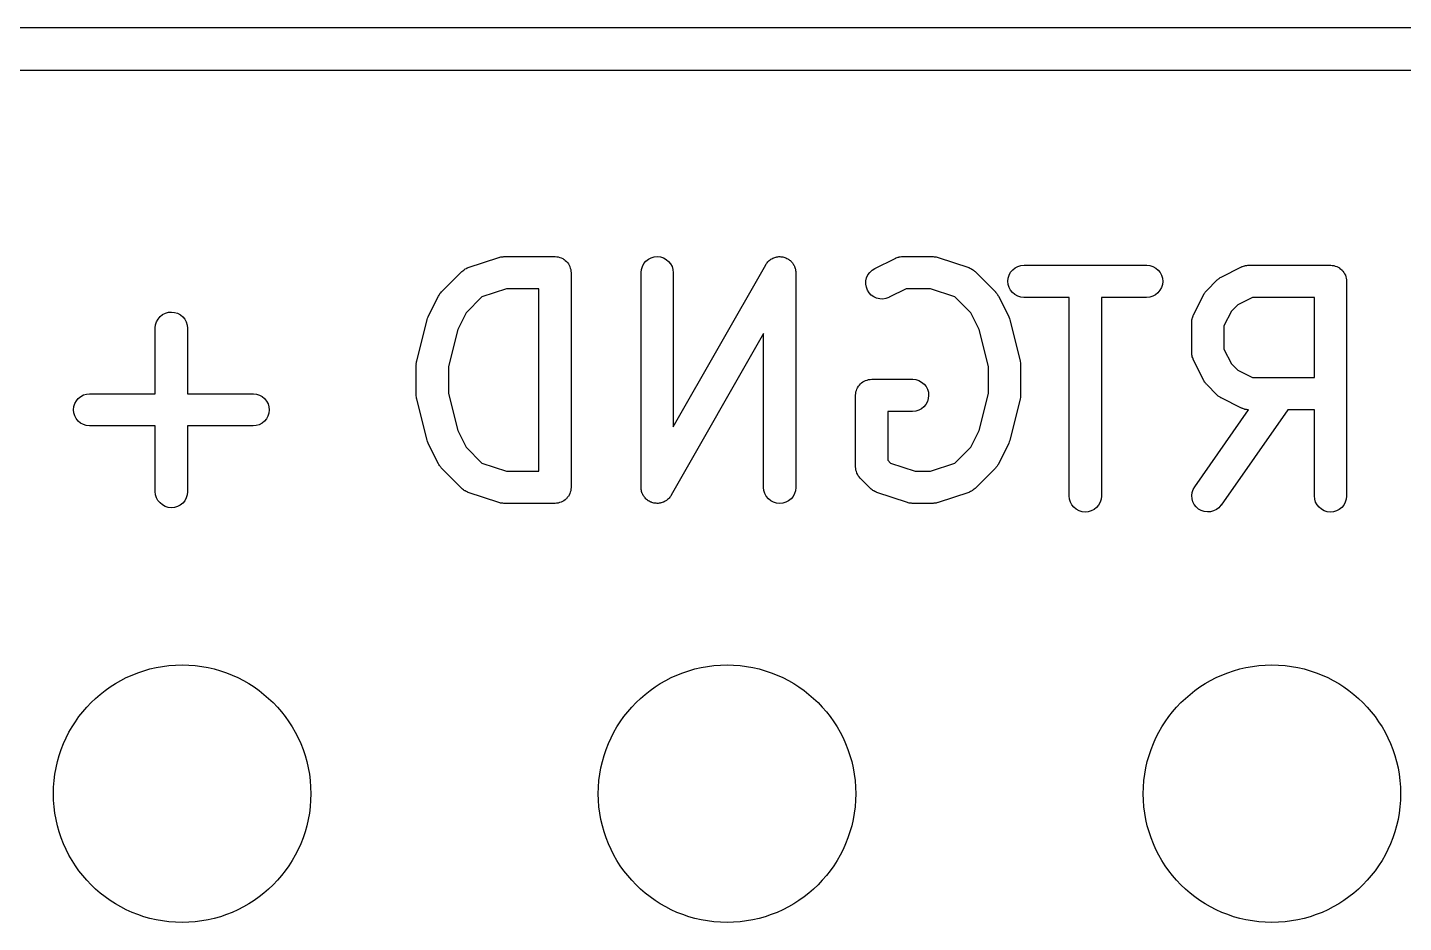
# Model space of a CAD drawing. Extents: x 0.6 to 7.02, y -7.61 to -0.88.
# Drawn here: x 4.8628 to 5.1154, y -1.2184 to -1.0542 of the extents above; entities that cross this region are included whole.
import ezdxf

# ---------------------------------------------------------------- set-up
doc = ezdxf.new("R2010")
doc.units = 0
doc.header["$MEASUREMENT"] = 0
doc.layers.add('BLACK', color=7, linetype='CONTINUOUS')

msp = doc.modelspace()

# ---------------------------------------------------------------- linework, layer by layer
at = {"layer": 'BLACK', "linetype": 'CONTINUOUS'}
for p, q in [((4.39929, -1.05421), (5.41105, -1.05421)), ((5.41284, -1.06209), (4.40303, -1.06209)), ((4.94319, -1.0985), (4.94338, -1.09841)), ((4.94338, -1.09841), (4.94355, -1.09832)), ((4.94355, -1.09832), (4.94364, -1.0983)), ((4.94364, -1.0983), (4.94372, -1.09826)), ((4.94372, -1.09826), (4.94934, -1.09639)), ((4.94934, -1.09639), (4.94938, -1.09637)), ((4.94938, -1.09637), (4.94954, -1.09634)), ((4.94954, -1.09634), (4.9497, -1.09629)), ((4.9497, -1.09629), (4.94982, -1.09628)), ((4.94982, -1.09628), (4.94994, -1.09625)), ((4.94994, -1.09625), (4.95011, -1.09625)), ((4.95011, -1.09625), (4.95028, -1.09624)), ((4.95028, -1.09624), (4.95965, -1.09624)), ((4.95965, -1.09624), (4.95967, -1.09624)), ((4.95967, -1.09624), (4.95967, -1.09624)), ((4.95967, -1.09624), (4.95967, -1.09624)), ((4.95967, -1.09624), (4.95969, -1.09624)), ((4.95969, -1.09624), (4.95997, -1.09627)), ((4.95997, -1.09627), (4.96024, -1.0963)), ((4.96024, -1.0963), (4.96025, -1.0963)), ((4.96025, -1.0963), (4.96026, -1.0963)), ((4.96026, -1.0963), (4.96053, -1.09638)), ((4.96053, -1.09638), (4.96079, -1.09647)), ((4.96079, -1.09647), (4.9608, -1.09647)), ((4.9608, -1.09647), (4.96081, -1.09647)), ((4.96081, -1.09647), (4.96106, -1.09661)), ((4.96106, -1.09661), (4.9613, -1.09674)), ((4.9613, -1.09674), (4.96131, -1.09675)), ((4.96131, -1.09675), (4.96132, -1.09675)), ((4.96132, -1.09675), (4.96153, -1.09693)), ((4.96153, -1.09693), (4.96174, -1.09711)), ((4.96174, -1.09711), (4.96175, -1.09712)), ((4.96175, -1.09712), (4.96176, -1.09712)), ((4.96176, -1.09712), (4.96193, -1.09734)), ((4.96193, -1.09734), (4.96211, -1.09755)), ((4.96211, -1.09755), (4.96211, -1.09756)), ((4.96211, -1.09756), (4.96212, -1.09757)), ((4.96212, -1.09757), (4.96225, -1.09782)), ((4.96225, -1.09782), (4.96238, -1.09806)), ((4.96238, -1.09806), (4.96238, -1.09807)), ((4.96238, -1.09807), (4.96239, -1.09808)), ((4.96239, -1.09808), (4.96246, -1.09834)), ((4.96246, -1.09834), (4.96255, -1.09861)), ((4.97551, -1.09857), (4.97568, -1.09802)), ((4.97568, -1.09802), (4.97596, -1.09752)), ((4.97596, -1.09752), (4.97633, -1.09708)), ((4.97633, -1.09708), (4.97678, -1.09672)), ((4.97678, -1.09672), (4.97729, -1.09645)), ((4.97729, -1.09645), (4.97784, -1.09629)), ((4.97784, -1.09629), (4.97842, -1.09624)), ((4.97842, -1.09624), (4.97899, -1.0963)), ((4.97899, -1.0963), (4.97954, -1.09647)), ((4.97954, -1.09647), (4.98005, -1.09674)), ((4.98005, -1.09674), (4.98049, -1.09711)), ((4.98049, -1.09711), (4.98086, -1.09755)), ((4.98086, -1.09755), (4.98113, -1.09806)), ((4.98113, -1.09806), (4.98129, -1.09861)), ((4.98135, -1.12744), (4.99833, -1.09772)), ((4.99833, -1.09772), (4.99835, -1.09769)), ((4.99835, -1.09769), (4.99841, -1.09761)), ((4.99841, -1.09761), (4.99846, -1.09752)), ((4.99846, -1.09752), (4.99858, -1.09737)), ((4.99858, -1.09737), (4.99869, -1.09722)), ((4.99869, -1.09722), (4.99876, -1.09715)), ((4.99876, -1.09715), (4.99883, -1.09708)), ((4.99883, -1.09708), (4.99898, -1.09696)), ((4.99898, -1.09696), (4.99911, -1.09683)), ((4.99911, -1.09683), (4.9992, -1.09678)), ((4.9992, -1.09678), (4.99928, -1.09672)), ((4.99928, -1.09672), (4.99944, -1.09663)), ((4.99944, -1.09663), (4.99961, -1.09653)), ((4.99961, -1.09653), (4.9997, -1.0965)), ((4.9997, -1.0965), (4.99979, -1.09645)), ((4.99979, -1.09645), (4.99997, -1.0964)), ((4.99997, -1.0964), (5.00015, -1.09633)), ((5.00015, -1.09633), (5.00025, -1.09632)), ((5.00025, -1.09632), (5.00034, -1.09629)), ((5.00034, -1.09629), (5.00053, -1.09627)), ((5.00053, -1.09627), (5.00072, -1.09624)), ((5.00072, -1.09624), (5.00082, -1.09624)), ((5.00082, -1.09624), (5.00091, -1.09624)), ((5.00091, -1.09624), (5.0011, -1.09626)), ((5.0011, -1.09626), (5.00129, -1.09626)), ((5.00129, -1.09626), (5.00139, -1.09629)), ((5.00139, -1.09629), (5.00149, -1.0963)), ((5.00149, -1.0963), (5.00167, -1.09635)), ((5.00167, -1.09635), (5.00185, -1.0964)), ((5.00185, -1.0964), (5.00194, -1.09644)), ((5.00194, -1.09644), (5.00204, -1.09647)), ((5.00204, -1.09647), (5.00221, -1.09656)), ((5.00221, -1.09656), (5.00238, -1.09663)), ((5.00238, -1.09663), (5.00246, -1.09669)), ((5.00246, -1.09669), (5.00255, -1.09674)), ((5.00255, -1.09674), (5.00269, -1.09686)), ((5.00269, -1.09686), (5.00284, -1.09697)), ((5.00284, -1.09697), (5.00291, -1.09704)), ((5.00291, -1.09704), (5.00299, -1.09711)), ((5.00299, -1.09711), (5.00311, -1.09725)), ((5.00311, -1.09725), (5.00324, -1.09739)), ((5.00324, -1.09739), (5.00329, -1.09748)), ((5.00329, -1.09748), (5.00335, -1.09755)), ((5.00335, -1.09755), (5.00344, -1.09772)), ((5.00344, -1.09772), (5.00354, -1.09788)), ((5.00354, -1.09788), (5.00358, -1.09798)), ((5.00358, -1.09798), (5.00362, -1.09806)), ((5.00362, -1.09806), (5.00368, -1.09824)), ((5.00368, -1.09824), (5.00375, -1.09842)), ((5.00375, -1.09842), (5.00376, -1.09852)), ((5.01783, -1.09873), (5.01832, -1.09842)), ((5.01832, -1.09842), (5.02207, -1.09655)), ((5.02207, -1.09655), (5.02211, -1.09653)), ((5.02211, -1.09653), (5.02219, -1.0965)), ((5.02219, -1.0965), (5.02227, -1.09646)), ((5.02227, -1.09646), (5.02246, -1.0964)), ((5.02246, -1.0964), (5.02265, -1.09633)), ((5.02265, -1.09633), (5.02273, -1.09632)), ((5.02273, -1.09632), (5.02282, -1.09629)), ((5.02282, -1.09629), (5.02302, -1.09627)), ((5.02302, -1.09627), (5.02322, -1.09624)), ((5.02322, -1.09624), (5.02331, -1.09624)), ((5.02331, -1.09624), (5.02339, -1.09624)), ((5.02339, -1.09624), (5.02902, -1.09624)), ((5.02902, -1.09624), (5.02906, -1.09624)), ((5.02906, -1.09624), (5.02922, -1.09625)), ((5.02922, -1.09625), (5.02939, -1.09626)), ((5.02939, -1.09626), (5.02951, -1.09629)), ((5.02951, -1.09629), (5.02963, -1.0963)), ((5.02963, -1.0963), (5.02979, -1.09635)), ((5.02979, -1.09635), (5.02995, -1.09639)), ((5.02995, -1.09639), (5.03557, -1.09826)), ((5.03557, -1.09826), (5.03561, -1.09828)), ((5.03561, -1.09828), (5.03569, -1.09831)), ((5.03569, -1.09831), (5.03577, -1.09834)), ((5.03577, -1.09834), (5.03595, -1.09843)), ((5.03595, -1.09843), (5.03614, -1.09852)), ((5.04364, -1.09867), (5.04409, -1.0983)), ((5.04409, -1.0983), (5.04459, -1.09803)), ((5.04459, -1.09803), (5.04515, -1.09787)), ((5.04515, -1.09787), (5.04572, -1.09781)), ((5.04572, -1.09781), (5.06822, -1.09781)), ((5.06822, -1.09781), (5.06826, -1.09781)), ((5.06826, -1.09781), (5.06883, -1.09787)), ((5.06883, -1.09787), (5.06938, -1.09805)), ((5.06938, -1.09805), (5.06989, -1.09833)), ((5.06989, -1.09833), (5.07033, -1.0987)), ((5.08189, -1.1), (5.08564, -1.09812)), ((5.08564, -1.09812), (5.08568, -1.0981)), ((5.08568, -1.0981), (5.08576, -1.09807)), ((5.08576, -1.09807), (5.08584, -1.09803)), ((5.08584, -1.09803), (5.08603, -1.09797)), ((5.08603, -1.09797), (5.08622, -1.09791)), ((5.08622, -1.09791), (5.08631, -1.09789)), ((5.08631, -1.09789), (5.08639, -1.09787)), ((5.08639, -1.09787), (5.08659, -1.09785)), ((5.08659, -1.09785), (5.08679, -1.09782)), ((5.08679, -1.09782), (5.08688, -1.09782)), ((5.08688, -1.09782), (5.08696, -1.09781)), ((5.08696, -1.09781), (5.10196, -1.09781)), ((5.10196, -1.09781), (5.10198, -1.09781)), ((5.10198, -1.09781), (5.10198, -1.09781)), ((5.10198, -1.09781), (5.10198, -1.09781)), ((5.10198, -1.09781), (5.102, -1.09781)), ((5.102, -1.09781), (5.10228, -1.09784)), ((5.10228, -1.09784), (5.10256, -1.09787)), ((5.10256, -1.09787), (5.10257, -1.09787)), ((5.10257, -1.09787), (5.10258, -1.09787)), ((5.10258, -1.09787), (5.10284, -1.09796)), ((5.10284, -1.09796), (5.10311, -1.09804)), ((5.10311, -1.09804), (5.10312, -1.09805)), ((5.10312, -1.09805), (5.10313, -1.09805)), ((5.10313, -1.09805), (5.10337, -1.09818)), ((5.10337, -1.09818), (5.10361, -1.09832)), ((5.10361, -1.09832), (5.10362, -1.09832)), ((5.10362, -1.09832), (5.10363, -1.09833)), ((5.10363, -1.09833), (5.10384, -1.09851)), ((4.93881, -1.10272), (4.94256, -1.09898)), ((4.94256, -1.09898), (4.94259, -1.09895)), ((4.94259, -1.09895), (4.94266, -1.09889)), ((4.94266, -1.09889), (4.94272, -1.09883)), ((4.94272, -1.09883), (4.94289, -1.09871)), ((4.94289, -1.09871), (4.94304, -1.09859)), ((4.94304, -1.09859), (4.94312, -1.09855)), ((4.94312, -1.09855), (4.94319, -1.0985)), ((4.96255, -1.09861), (4.96255, -1.09862)), ((4.96255, -1.09862), (4.96255, -1.09863)), ((4.96255, -1.09863), (4.96258, -1.09891)), ((4.96258, -1.09891), (4.9626, -1.09919)), ((4.9626, -1.09919), (4.9626, -1.13856)), ((4.97544, -1.09915), (4.97551, -1.09857)), ((4.97544, -1.09919), (4.97544, -1.09915)), ((4.97544, -1.13856), (4.97544, -1.09919)), ((4.98129, -1.09861), (4.98135, -1.09919)), ((4.98135, -1.09919), (4.98135, -1.12744)), ((5.00376, -1.09852), (5.00379, -1.09861)), ((5.00379, -1.09861), (5.00381, -1.0988)), ((5.00381, -1.0988), (5.00384, -1.09899)), ((5.00384, -1.09899), (5.00384, -1.09909)), ((5.00384, -1.09909), (5.00385, -1.09919)), ((5.00385, -1.09919), (5.00385, -1.13856)), ((5.0167, -1.10126), (5.01671, -1.10068)), ((5.01671, -1.10068), (5.01684, -1.10012)), ((5.01684, -1.10012), (5.01708, -1.09959)), ((5.01708, -1.09959), (5.01741, -1.09912)), ((5.01741, -1.09912), (5.01783, -1.09873)), ((5.03614, -1.09852), (5.03621, -1.09857)), ((5.03621, -1.09857), (5.03628, -1.09861)), ((5.03628, -1.09861), (5.03644, -1.09874)), ((5.03644, -1.09874), (5.0366, -1.09886)), ((5.0366, -1.09886), (5.03666, -1.09892)), ((5.03666, -1.09892), (5.03673, -1.09898)), ((5.03673, -1.09898), (5.04048, -1.10272)), ((5.04277, -1.10074), (5.04283, -1.10017)), ((5.04282, -1.10132), (5.04277, -1.10074)), ((5.04283, -1.10017), (5.043, -1.09962)), ((5.043, -1.09962), (5.04327, -1.09911)), ((5.04327, -1.09911), (5.04364, -1.09867)), ((5.07033, -1.0987), (5.07069, -1.09915)), ((5.07069, -1.09915), (5.07095, -1.09966)), ((5.07095, -1.09966), (5.07112, -1.10021)), ((5.07117, -1.10078), (5.07111, -1.10136)), ((5.07112, -1.10021), (5.07117, -1.10078)), ((5.07925, -1.10242), (5.08113, -1.10055)), ((5.08113, -1.10055), (5.08116, -1.10052)), ((5.08116, -1.10052), (5.08129, -1.10042)), ((5.08129, -1.10042), (5.08141, -1.1003)), ((5.08141, -1.1003), (5.08151, -1.10024)), ((5.08151, -1.10024), (5.08161, -1.10016)), ((5.08161, -1.10016), (5.08175, -1.10009)), ((5.08175, -1.10009), (5.08189, -1.1)), ((5.10384, -1.09851), (5.10406, -1.09868)), ((5.10406, -1.09868), (5.10406, -1.09869)), ((5.10406, -1.09869), (5.10407, -1.0987)), ((5.10407, -1.0987), (5.10425, -1.09891)), ((5.10425, -1.09891), (5.10442, -1.09913)), ((5.10442, -1.09913), (5.10443, -1.09914)), ((5.10443, -1.09914), (5.10443, -1.09915)), ((5.10443, -1.09915), (5.10456, -1.09939)), ((5.10456, -1.09939), (5.10469, -1.09964)), ((5.10469, -1.09964), (5.1047, -1.09965)), ((5.1047, -1.09965), (5.1047, -1.09966)), ((5.1047, -1.09966), (5.10478, -1.09992)), ((5.10478, -1.09992), (5.10486, -1.10019)), ((5.10486, -1.10019), (5.10486, -1.1002)), ((5.10486, -1.1002), (5.10486, -1.10021)), ((5.10486, -1.10021), (5.10489, -1.10049)), ((5.10489, -1.10049), (5.10492, -1.10076)), ((5.10492, -1.10076), (5.10492, -1.14013)), ((4.93826, -1.10349), (4.93828, -1.10346)), ((4.93828, -1.10346), (4.93837, -1.10332)), ((4.93837, -1.10332), (4.93845, -1.10317)), ((4.93845, -1.10317), (4.93853, -1.10308)), ((4.93853, -1.10308), (4.93859, -1.10297)), ((4.93859, -1.10297), (4.93871, -1.10285)), ((4.93871, -1.10285), (4.93881, -1.10272)), ((4.95075, -1.10214), (4.94625, -1.10364)), ((4.9567, -1.10214), (4.95075, -1.10214)), ((4.9567, -1.13561), (4.9567, -1.10214)), ((5.01679, -1.10183), (5.0167, -1.10126)), ((5.01699, -1.10237), (5.01679, -1.10183)), ((5.0173, -1.10286), (5.01699, -1.10237)), ((5.01769, -1.10328), (5.0173, -1.10286)), ((5.01816, -1.10361), (5.01769, -1.10328)), ((5.02409, -1.10214), (5.02096, -1.1037)), ((5.02854, -1.10214), (5.02409, -1.10214)), ((5.03304, -1.10364), (5.02854, -1.10214)), ((5.04048, -1.10272), (5.04051, -1.10275)), ((5.04051, -1.10275), (5.04061, -1.10288)), ((5.04061, -1.10288), (5.04072, -1.103)), ((5.04072, -1.103), (5.04079, -1.10311)), ((5.04079, -1.10311), (5.04087, -1.1032)), ((5.04087, -1.1032), (5.04094, -1.10335)), ((5.04094, -1.10335), (5.04103, -1.10349)), ((5.04298, -1.10187), (5.04282, -1.10132)), ((5.04325, -1.10238), (5.04298, -1.10187)), ((5.04361, -1.10283), (5.04325, -1.10238)), ((5.04405, -1.1032), (5.04361, -1.10283)), ((5.04456, -1.10348), (5.04405, -1.1032)), ((5.04511, -1.10365), (5.04456, -1.10348)), ((5.06985, -1.10322), (5.06934, -1.10349)), ((5.0703, -1.10286), (5.06985, -1.10322)), ((5.07067, -1.10241), (5.0703, -1.10286)), ((5.07094, -1.10191), (5.07067, -1.10241)), ((5.07111, -1.10136), (5.07094, -1.10191)), ((5.07682, -1.10694), (5.0787, -1.10319)), ((5.0787, -1.10319), (5.07872, -1.10316)), ((5.07872, -1.10316), (5.07881, -1.10302)), ((5.07881, -1.10302), (5.07889, -1.10287)), ((5.07889, -1.10287), (5.07896, -1.10278)), ((5.07896, -1.10278), (5.07903, -1.10267)), ((5.07903, -1.10267), (5.07915, -1.10255)), ((5.07915, -1.10255), (5.07925, -1.10242)), ((4.93639, -1.10724), (4.93826, -1.10349)), ((4.94625, -1.10364), (4.94333, -1.10656)), ((5.01868, -1.10385), (5.01816, -1.10361)), ((5.01924, -1.10399), (5.01868, -1.10385)), ((5.01982, -1.10401), (5.01924, -1.10399)), ((5.02038, -1.10392), (5.01982, -1.10401)), ((5.02093, -1.10372), (5.02038, -1.10392)), ((5.02096, -1.1037), (5.02093, -1.10372)), ((5.03596, -1.10656), (5.03304, -1.10364)), ((5.04103, -1.10349), (5.04291, -1.10724)), ((5.04568, -1.10372), (5.04511, -1.10365)), ((5.04572, -1.10372), (5.04568, -1.10372)), ((5.05402, -1.10372), (5.04572, -1.10372)), ((5.05402, -1.14013), (5.05402, -1.10372)), ((5.06822, -1.10372), (5.05992, -1.10372)), ((5.05992, -1.10372), (5.05992, -1.14013)), ((5.06879, -1.10366), (5.06822, -1.10372)), ((5.06934, -1.10349), (5.06879, -1.10366)), ((5.08496, -1.10506), (5.08377, -1.10626)), ((5.08766, -1.10372), (5.08496, -1.10506)), ((5.09901, -1.10372), (5.08766, -1.10372)), ((5.09901, -1.11843), (5.09901, -1.10372)), ((4.88636, -1.10874), (4.88654, -1.10819)), ((4.88654, -1.10819), (4.88682, -1.10768)), ((4.88682, -1.10768), (4.88719, -1.10724)), ((4.88719, -1.10724), (4.88764, -1.10688)), ((4.88764, -1.10688), (4.88815, -1.10661)), ((4.88815, -1.10661), (4.8887, -1.10645)), ((4.8887, -1.10645), (4.88927, -1.1064)), ((4.88927, -1.1064), (4.88985, -1.10646)), ((4.88985, -1.10646), (4.8904, -1.10663)), ((4.8904, -1.10663), (4.8909, -1.1069)), ((4.8909, -1.1069), (4.89135, -1.10727)), ((4.89135, -1.10727), (4.89171, -1.10772)), ((4.89171, -1.10772), (4.89198, -1.10822)), ((4.89198, -1.10822), (4.89215, -1.10878)), ((4.93429, -1.11534), (4.93616, -1.10785)), ((4.93616, -1.10785), (4.93617, -1.10781)), ((4.93617, -1.10781), (4.93618, -1.10779)), ((4.93618, -1.10778), (4.93628, -1.10752)), ((4.93618, -1.10779), (4.93618, -1.10778)), ((4.93628, -1.10752), (4.93637, -1.10727)), ((4.93637, -1.10727), (4.93638, -1.10725)), ((4.93638, -1.10725), (4.93639, -1.10724)), ((4.94333, -1.10656), (4.94181, -1.10959)), ((5.03748, -1.10959), (5.03596, -1.10656)), ((5.04291, -1.10724), (5.04292, -1.10728)), ((5.04292, -1.10728), (5.04293, -1.10729)), ((5.04293, -1.10729), (5.04294, -1.1073)), ((5.04294, -1.1073), (5.04303, -1.10756)), ((5.04303, -1.10756), (5.04312, -1.10782)), ((5.04312, -1.10782), (5.04312, -1.10783)), ((5.04312, -1.10783), (5.04313, -1.10785)), ((5.04313, -1.10785), (5.045, -1.11534)), ((5.07651, -1.10822), (5.07652, -1.10813)), ((5.07651, -1.10826), (5.07651, -1.10822)), ((5.07651, -1.11389), (5.07651, -1.10826)), ((5.07652, -1.10805), (5.07655, -1.10785)), ((5.07652, -1.10813), (5.07652, -1.10805)), ((5.07655, -1.10785), (5.07658, -1.10765)), ((5.07658, -1.10765), (5.0766, -1.10757)), ((5.0766, -1.10757), (5.07662, -1.10748)), ((5.07662, -1.10748), (5.07669, -1.10729)), ((5.07669, -1.10729), (5.07675, -1.1071)), ((5.07675, -1.1071), (5.07679, -1.10702)), ((5.07679, -1.10702), (5.07682, -1.10694)), ((5.08377, -1.10626), (5.08242, -1.10896)), ((4.8863, -1.10931), (4.88636, -1.10874)), ((4.8863, -1.10935), (4.8863, -1.10931)), ((4.8863, -1.12139), (4.8863, -1.10935)), ((4.89215, -1.10878), (4.8922, -1.10935)), ((4.8922, -1.10935), (4.8922, -1.12139)), ((4.94181, -1.10959), (4.9401, -1.11642)), ((4.99794, -1.11031), (4.98096, -1.14002)), ((4.99794, -1.13856), (4.99794, -1.11031)), ((5.03919, -1.11642), (5.03748, -1.10959)), ((5.08242, -1.10896), (5.08242, -1.11319)), ((5.08242, -1.11319), (5.08377, -1.11589)), ((4.9342, -1.11591), (4.93424, -1.11568)), ((4.93421, -1.11597), (4.9342, -1.11591)), ((4.9342, -1.11602), (4.93421, -1.11597)), ((4.9342, -1.11606), (4.9342, -1.11602)), ((4.9342, -1.12169), (4.9342, -1.11606)), ((4.93424, -1.11568), (4.93426, -1.11545)), ((4.93426, -1.11545), (4.93428, -1.1154)), ((4.93428, -1.1154), (4.93429, -1.11534)), ((5.045, -1.11534), (5.04501, -1.11539)), ((5.04501, -1.11539), (5.04502, -1.11544)), ((5.04502, -1.11544), (5.04504, -1.11549)), ((5.04504, -1.11549), (5.04506, -1.11572)), ((5.04506, -1.11572), (5.04509, -1.11596)), ((5.04509, -1.11596), (5.04509, -1.11601)), ((5.04509, -1.11601), (5.04509, -1.11606)), ((5.04509, -1.11606), (5.04509, -1.12169)), ((5.07652, -1.11397), (5.07651, -1.11389)), ((5.07652, -1.11406), (5.07652, -1.11397)), ((5.07655, -1.11426), (5.07652, -1.11406)), ((5.07657, -1.11446), (5.07655, -1.11426)), ((5.07659, -1.11454), (5.07657, -1.11446)), ((5.07661, -1.11463), (5.07659, -1.11454)), ((5.07668, -1.11482), (5.07661, -1.11463)), ((5.07674, -1.11501), (5.07668, -1.11482)), ((5.07678, -1.11509), (5.07674, -1.11501)), ((5.07681, -1.11517), (5.07678, -1.11509)), ((5.07682, -1.11521), (5.07681, -1.11517)), ((5.0787, -1.11896), (5.07682, -1.11521)), ((5.08377, -1.11589), (5.08496, -1.11708)), ((4.9401, -1.11642), (4.9401, -1.12132)), ((5.03919, -1.12132), (5.03919, -1.11642)), ((5.08496, -1.11708), (5.08766, -1.11843)), ((5.08766, -1.11843), (5.09901, -1.11843)), ((5.01485, -1.12136), (5.01487, -1.12109)), ((5.01487, -1.12109), (5.01488, -1.12108)), ((5.01488, -1.12107), (5.01496, -1.12081)), ((5.01488, -1.12108), (5.01488, -1.12107)), ((5.01496, -1.12081), (5.01505, -1.12054)), ((5.01505, -1.12052), (5.01519, -1.12028)), ((5.01505, -1.12053), (5.01505, -1.12052)), ((5.01505, -1.12054), (5.01505, -1.12053)), ((5.01519, -1.12028), (5.01532, -1.12003)), ((5.01532, -1.12003), (5.01533, -1.12003)), ((5.01533, -1.12002), (5.01551, -1.1198)), ((5.01533, -1.12003), (5.01533, -1.12002)), ((5.01551, -1.1198), (5.01569, -1.11959)), ((5.01569, -1.11959), (5.01569, -1.11958)), ((5.01569, -1.11958), (5.0157, -1.11958)), ((5.0157, -1.11958), (5.01592, -1.1194)), ((5.01592, -1.1194), (5.01613, -1.11923)), ((5.01613, -1.11923), (5.01614, -1.11922)), ((5.01614, -1.11922), (5.01615, -1.11921)), ((5.01615, -1.11921), (5.0164, -1.11909)), ((5.0164, -1.11909), (5.01664, -1.11896)), ((5.01664, -1.11896), (5.01665, -1.11895)), ((5.01665, -1.11895), (5.01666, -1.11895)), ((5.01666, -1.11895), (5.01693, -1.11887)), ((5.01693, -1.11887), (5.01719, -1.11879)), ((5.01719, -1.11879), (5.0172, -1.11879)), ((5.0172, -1.11879), (5.01721, -1.11878)), ((5.01721, -1.11878), (5.01749, -1.11876)), ((5.01749, -1.11876), (5.01777, -1.11873)), ((5.01777, -1.11873), (5.02527, -1.11873)), ((5.02527, -1.11873), (5.02531, -1.11873)), ((5.02531, -1.11873), (5.02588, -1.1188)), ((5.02588, -1.1188), (5.02643, -1.11897)), ((5.02643, -1.11897), (5.02693, -1.11925)), ((5.02693, -1.11925), (5.02738, -1.11962)), ((5.02738, -1.11962), (5.02774, -1.12007)), ((5.02774, -1.12007), (5.028, -1.12058)), ((5.028, -1.12058), (5.02817, -1.12113)), ((5.02817, -1.12113), (5.02822, -1.12171)), ((5.07879, -1.1191), (5.0787, -1.11896)), ((5.07886, -1.11924), (5.07879, -1.1191)), ((5.07894, -1.11934), (5.07886, -1.11924)), ((5.07901, -1.11944), (5.07894, -1.11934)), ((5.07912, -1.11956), (5.07901, -1.11944)), ((5.07922, -1.11969), (5.07912, -1.11956)), ((5.07925, -1.11972), (5.07922, -1.11969)), ((5.08113, -1.1216), (5.07925, -1.11972)), ((4.87136, -1.12375), (4.87153, -1.1232)), ((4.87153, -1.1232), (4.87181, -1.1227)), ((4.87181, -1.1227), (4.87217, -1.12225)), ((4.87217, -1.12225), (4.87262, -1.12189)), ((4.87262, -1.12189), (4.87313, -1.12162)), ((4.87313, -1.12162), (4.87368, -1.12145)), ((4.87368, -1.12145), (4.87425, -1.12139)), ((4.87425, -1.12139), (4.8863, -1.12139)), ((4.8922, -1.12139), (4.90425, -1.12139)), ((4.90425, -1.12139), (4.90429, -1.1214)), ((4.90429, -1.1214), (4.90486, -1.12146)), ((4.90486, -1.12146), (4.90541, -1.12163)), ((4.90541, -1.12163), (4.90592, -1.12191)), ((4.90592, -1.12191), (4.90636, -1.12228)), ((4.90636, -1.12228), (4.90672, -1.12273)), ((4.90672, -1.12273), (4.90699, -1.12324)), ((4.90699, -1.12324), (4.90715, -1.12379)), ((4.9342, -1.12174), (4.9342, -1.12169)), ((4.9342, -1.12179), (4.9342, -1.12174)), ((4.93423, -1.12202), (4.9342, -1.12179)), ((4.93426, -1.12226), (4.93423, -1.12202)), ((4.93427, -1.12231), (4.93426, -1.12226)), ((4.93428, -1.12236), (4.93427, -1.12231)), ((4.93429, -1.1224), (4.93428, -1.12236)), ((4.93616, -1.1299), (4.93429, -1.1224)), ((4.9401, -1.12132), (4.94181, -1.12815)), ((5.01481, -1.12164), (5.01485, -1.12136)), ((5.01481, -1.12166), (5.01481, -1.12164)), ((5.01481, -1.12167), (5.01481, -1.12166)), ((5.01481, -1.12166), (5.01481, -1.12166)), ((5.01481, -1.12169), (5.01481, -1.12167)), ((5.01481, -1.13481), (5.01481, -1.12169)), ((5.02771, -1.12334), (5.02735, -1.12378)), ((5.02799, -1.12283), (5.02771, -1.12334)), ((5.02816, -1.12228), (5.02799, -1.12283)), ((5.02822, -1.12171), (5.02816, -1.12228)), ((5.03748, -1.12815), (5.03919, -1.12132)), ((5.045, -1.1224), (5.04313, -1.1299)), ((5.04501, -1.12235), (5.045, -1.1224)), ((5.04503, -1.1223), (5.04501, -1.12235)), ((5.04505, -1.12207), (5.04503, -1.1223)), ((5.04509, -1.12183), (5.04505, -1.12207)), ((5.04509, -1.12169), (5.04509, -1.12173)), ((5.04509, -1.12173), (5.04509, -1.12178)), ((5.04509, -1.12178), (5.04509, -1.12183)), ((5.08126, -1.1217), (5.08113, -1.1216)), ((5.08137, -1.12182), (5.08126, -1.1217)), ((5.08148, -1.12189), (5.08137, -1.12182)), ((5.08157, -1.12196), (5.08148, -1.12189)), ((5.08172, -1.12204), (5.08157, -1.12196)), ((5.08186, -1.12213), (5.08172, -1.12204)), ((5.08189, -1.12215), (5.08186, -1.12213)), ((5.08564, -1.12403), (5.08189, -1.12215)), ((4.8713, -1.12433), (4.87136, -1.12375)), ((4.87135, -1.1249), (4.8713, -1.12433)), ((4.87152, -1.12545), (4.87135, -1.1249)), ((4.87178, -1.12596), (4.87152, -1.12545)), ((4.87214, -1.12641), (4.87178, -1.12596)), ((4.9067, -1.126), (4.90633, -1.12644)), ((4.90697, -1.12549), (4.9067, -1.126)), ((4.90714, -1.12494), (4.90697, -1.12549)), ((4.9072, -1.12437), (4.90714, -1.12494)), ((4.90715, -1.12379), (4.9072, -1.12437)), ((5.02527, -1.12464), (5.02072, -1.12464)), ((5.02072, -1.12464), (5.02072, -1.13359)), ((5.02584, -1.12458), (5.02527, -1.12464)), ((5.02639, -1.12442), (5.02584, -1.12458)), ((5.0269, -1.12414), (5.02639, -1.12442)), ((5.02735, -1.12378), (5.0269, -1.12414)), ((5.07705, -1.13844), (5.08692, -1.12434)), ((5.09413, -1.12434), (5.08188, -1.14183)), ((5.08573, -1.12406), (5.08564, -1.12403)), ((5.0858, -1.1241), (5.08573, -1.12406)), ((5.08599, -1.12416), (5.0858, -1.1241)), ((5.08618, -1.12423), (5.08599, -1.12416)), ((5.08627, -1.12425), (5.08618, -1.12423)), ((5.08635, -1.12427), (5.08627, -1.12425)), ((5.08655, -1.1243), (5.08635, -1.12427)), ((5.08675, -1.12433), (5.08655, -1.1243)), ((5.08684, -1.12433), (5.08675, -1.12433)), ((5.08692, -1.12434), (5.08684, -1.12433)), ((5.09901, -1.12434), (5.09413, -1.12434)), ((5.09901, -1.14013), (5.09901, -1.12434)), ((4.87259, -1.12678), (4.87214, -1.12641)), ((4.87309, -1.12706), (4.87259, -1.12678)), ((4.87364, -1.12724), (4.87309, -1.12706)), ((4.87421, -1.1273), (4.87364, -1.12724)), ((4.87425, -1.1273), (4.87421, -1.1273)), ((4.8863, -1.1273), (4.87425, -1.1273)), ((4.8863, -1.13935), (4.8863, -1.1273)), ((4.90425, -1.1273), (4.8922, -1.1273)), ((4.8922, -1.1273), (4.8922, -1.13935)), ((4.90482, -1.12724), (4.90425, -1.1273)), ((4.90538, -1.12708), (4.90482, -1.12724)), ((4.90588, -1.12681), (4.90538, -1.12708)), ((4.90633, -1.12644), (4.90588, -1.12681)), ((4.94181, -1.12815), (4.94333, -1.13118)), ((5.03596, -1.13118), (5.03748, -1.12815)), ((4.93617, -1.12991), (4.93616, -1.1299)), ((4.93617, -1.12993), (4.93617, -1.12991)), ((4.93626, -1.13018), (4.93617, -1.12993)), ((4.93636, -1.13044), (4.93626, -1.13018)), ((4.93636, -1.13046), (4.93636, -1.13044)), ((4.93637, -1.13047), (4.93636, -1.13046)), ((4.93639, -1.1305), (4.93637, -1.13047)), ((4.93826, -1.13425), (4.93639, -1.1305)), ((4.94333, -1.13118), (4.94625, -1.1341)), ((5.03304, -1.1341), (5.03596, -1.13118)), ((5.04291, -1.1305), (5.04103, -1.13425)), ((5.04292, -1.13048), (5.04291, -1.13049)), ((5.04291, -1.13049), (5.04291, -1.1305)), ((5.04301, -1.13022), (5.04292, -1.13048)), ((5.04311, -1.12997), (5.04301, -1.13022)), ((5.04312, -1.12994), (5.04311, -1.12995)), ((5.04311, -1.12995), (5.04311, -1.12997)), ((5.04313, -1.1299), (5.04312, -1.12994)), ((5.02072, -1.13359), (5.02124, -1.1341)), ((4.93835, -1.13439), (4.93826, -1.13425)), ((4.93843, -1.13454), (4.93835, -1.13439)), ((4.9385, -1.13464), (4.93843, -1.13454)), ((4.93857, -1.13474), (4.9385, -1.13464)), ((4.93868, -1.13486), (4.93857, -1.13474)), ((4.93878, -1.13499), (4.93868, -1.13486)), ((4.93881, -1.13502), (4.93878, -1.13499)), ((4.94256, -1.13877), (4.93881, -1.13502)), ((4.94625, -1.1341), (4.95075, -1.13561)), ((4.95075, -1.13561), (4.9567, -1.13561)), ((5.01484, -1.13508), (5.01481, -1.13481)), ((5.01486, -1.13535), (5.01484, -1.13508)), ((5.01487, -1.13537), (5.01486, -1.13535)), ((5.01487, -1.13538), (5.01487, -1.13537)), ((5.01495, -1.13564), (5.01487, -1.13538)), ((5.01503, -1.13591), (5.01495, -1.13564)), ((5.01503, -1.13592), (5.01503, -1.13591)), ((5.01504, -1.13593), (5.01503, -1.13592)), ((5.01516, -1.13617), (5.01504, -1.13593)), ((5.01529, -1.13642), (5.01516, -1.13617)), ((5.02124, -1.1341), (5.02575, -1.13561)), ((5.02575, -1.13561), (5.02854, -1.13561)), ((5.02854, -1.13561), (5.03304, -1.1341)), ((5.04048, -1.13502), (5.03673, -1.13877)), ((5.04058, -1.13489), (5.04048, -1.13502)), ((5.0407, -1.13477), (5.04058, -1.13489)), ((5.04077, -1.13467), (5.0407, -1.13477)), ((5.04084, -1.13458), (5.04077, -1.13467)), ((5.04092, -1.13443), (5.04084, -1.13458)), ((5.04101, -1.13429), (5.04092, -1.13443)), ((5.04103, -1.13425), (5.04101, -1.13429)), ((4.94263, -1.13883), (4.94256, -1.13877)), ((4.94269, -1.13889), (4.94263, -1.13883)), ((4.9626, -1.1386), (4.96257, -1.13888)), ((4.9626, -1.13856), (4.9626, -1.13858)), ((4.9626, -1.13858), (4.9626, -1.13858)), ((4.9626, -1.13858), (4.9626, -1.13858)), ((4.9626, -1.13858), (4.9626, -1.1386)), ((4.97545, -1.13866), (4.97544, -1.13856)), ((4.97545, -1.13876), (4.97545, -1.13866)), ((4.97548, -1.13894), (4.97545, -1.13876)), ((4.998, -1.13913), (4.99794, -1.13856)), ((5.00385, -1.1386), (5.00378, -1.13917)), ((5.00385, -1.13856), (5.00385, -1.1386)), ((5.0153, -1.13643), (5.01529, -1.13642)), ((5.01531, -1.13644), (5.0153, -1.13643)), ((5.01548, -1.13665), (5.01531, -1.13644)), ((5.01565, -1.13687), (5.01548, -1.13665)), ((5.01567, -1.13689), (5.01565, -1.13687)), ((5.01568, -1.1369), (5.01567, -1.13689)), ((5.01567, -1.13689), (5.01567, -1.13689)), ((5.01567, -1.13689), (5.01567, -1.13689)), ((5.01755, -1.13877), (5.01568, -1.1369)), ((5.01762, -1.13883), (5.01755, -1.13877)), ((5.01768, -1.13889), (5.01762, -1.13883)), ((5.0367, -1.1388), (5.03663, -1.13885)), ((5.03673, -1.13877), (5.0367, -1.1388)), ((5.07676, -1.13894), (5.07705, -1.13844)), ((4.88636, -1.13992), (4.8863, -1.13935)), ((4.88652, -1.14047), (4.88636, -1.13992)), ((4.88679, -1.14098), (4.88652, -1.14047)), ((4.88716, -1.14143), (4.88679, -1.14098)), ((4.89169, -1.14101), (4.89132, -1.14146)), ((4.89197, -1.14051), (4.89169, -1.14101)), ((4.89214, -1.13996), (4.89197, -1.14051)), ((4.8922, -1.13939), (4.89214, -1.13996)), ((4.8922, -1.13935), (4.8922, -1.13939)), ((4.94285, -1.13901), (4.94269, -1.13889)), ((4.94301, -1.13914), (4.94285, -1.13901)), ((4.94309, -1.13918), (4.94301, -1.13914)), ((4.94316, -1.13923), (4.94309, -1.13918)), ((4.94334, -1.13931), (4.94316, -1.13923)), ((4.94352, -1.13941), (4.94334, -1.13931)), ((4.9436, -1.13943), (4.94352, -1.13941)), ((4.94368, -1.13947), (4.9436, -1.13943)), ((4.94372, -1.13948), (4.94368, -1.13947)), ((4.94934, -1.14136), (4.94372, -1.13948)), ((4.9495, -1.1414), (4.94934, -1.14136)), ((4.96076, -1.1413), (4.96049, -1.14137)), ((4.96077, -1.14129), (4.96076, -1.14129)), ((4.96076, -1.14129), (4.96076, -1.1413)), ((4.96102, -1.14116), (4.96077, -1.14129)), ((4.96127, -1.14103), (4.96102, -1.14116)), ((4.96128, -1.14102), (4.96127, -1.14102)), ((4.96127, -1.14102), (4.96127, -1.14103)), ((4.9615, -1.14084), (4.96128, -1.14102)), ((4.96172, -1.14067), (4.9615, -1.14084)), ((4.96173, -1.14065), (4.96172, -1.14066)), ((4.96172, -1.14066), (4.96172, -1.14067)), ((4.96191, -1.14044), (4.96173, -1.14065)), ((4.96209, -1.14023), (4.96191, -1.14044)), ((4.9621, -1.14021), (4.96209, -1.14022)), ((4.96209, -1.14022), (4.96209, -1.14023)), ((4.96223, -1.13997), (4.9621, -1.14021)), ((4.96236, -1.13972), (4.96223, -1.13997)), ((4.96237, -1.13971), (4.96236, -1.13972)), ((4.96245, -1.13944), (4.96237, -1.1397)), ((4.96237, -1.1397), (4.96237, -1.13971)), ((4.96254, -1.13917), (4.96245, -1.13944)), ((4.96257, -1.13888), (4.96254, -1.13915)), ((4.96254, -1.13915), (4.96254, -1.13916)), ((4.96254, -1.13916), (4.96254, -1.13917)), ((4.9755, -1.13913), (4.97548, -1.13894)), ((4.97553, -1.13923), (4.9755, -1.13913)), ((4.97555, -1.13933), (4.97553, -1.13923)), ((4.97561, -1.1395), (4.97555, -1.13933)), ((4.97567, -1.13968), (4.97561, -1.1395)), ((4.97571, -1.13977), (4.97567, -1.13968)), ((4.97575, -1.13986), (4.97571, -1.13977)), ((4.97585, -1.14003), (4.97575, -1.13986)), ((4.97594, -1.14019), (4.97585, -1.14003)), ((4.976, -1.14027), (4.97594, -1.14019)), ((4.97605, -1.14035), (4.976, -1.14027)), ((4.97618, -1.14049), (4.97605, -1.14035)), ((4.9763, -1.14064), (4.97618, -1.14049)), ((4.97638, -1.1407), (4.9763, -1.14064)), ((4.97645, -1.14078), (4.97638, -1.1407)), ((4.9766, -1.14089), (4.97645, -1.14078)), ((4.97675, -1.14101), (4.9766, -1.14089)), ((4.97683, -1.14105), (4.97675, -1.14101)), ((4.97691, -1.14111), (4.97683, -1.14105)), ((4.97709, -1.14119), (4.97691, -1.14111)), ((4.97725, -1.14128), (4.97709, -1.14119)), ((4.97735, -1.14131), (4.97725, -1.14128)), ((4.97744, -1.14135), (4.97735, -1.14131)), ((4.97762, -1.14139), (4.97744, -1.14135)), ((4.97932, -1.14135), (4.97914, -1.14141)), ((4.9795, -1.1413), (4.97932, -1.14135)), ((4.97959, -1.14125), (4.9795, -1.1413)), ((4.97968, -1.14122), (4.97959, -1.14125)), ((4.97985, -1.14112), (4.97968, -1.14122)), ((4.98001, -1.14103), (4.97985, -1.14112)), ((4.98009, -1.14097), (4.98001, -1.14103)), ((4.98018, -1.14091), (4.98009, -1.14097)), ((4.98032, -1.14079), (4.98018, -1.14091)), ((4.98046, -1.14067), (4.98032, -1.14079)), ((4.98053, -1.14059), (4.98046, -1.14067)), ((4.9806, -1.14052), (4.98053, -1.14059)), ((4.98071, -1.14037), (4.9806, -1.14052)), ((4.98083, -1.14023), (4.98071, -1.14037)), ((4.98088, -1.14014), (4.98083, -1.14023)), ((4.98094, -1.14006), (4.98088, -1.14014)), ((4.98096, -1.14002), (4.98094, -1.14006)), ((4.99816, -1.13968), (4.998, -1.13913)), ((4.99843, -1.14019), (4.99816, -1.13968)), ((4.9988, -1.14064), (4.99843, -1.14019)), ((4.99924, -1.14101), (4.9988, -1.14064)), ((4.99975, -1.14128), (4.99924, -1.14101)), ((5.0003, -1.14145), (4.99975, -1.14128)), ((5.002, -1.1413), (5.00145, -1.14146)), ((5.00251, -1.14103), (5.002, -1.1413)), ((5.00296, -1.14067), (5.00251, -1.14103)), ((5.00333, -1.14023), (5.00296, -1.14067)), ((5.00361, -1.13972), (5.00333, -1.14023)), ((5.00378, -1.13917), (5.00361, -1.13972)), ((5.01784, -1.13901), (5.01768, -1.13889)), ((5.018, -1.13914), (5.01784, -1.13901)), ((5.01808, -1.13918), (5.018, -1.13914)), ((5.01815, -1.13923), (5.01808, -1.13918)), ((5.01833, -1.13931), (5.01815, -1.13923)), ((5.01851, -1.13941), (5.01833, -1.13931)), ((5.01859, -1.13943), (5.01851, -1.13941)), ((5.01867, -1.13947), (5.01859, -1.13943)), ((5.01871, -1.13948), (5.01867, -1.13947)), ((5.02433, -1.14136), (5.01871, -1.13948)), ((5.02449, -1.1414), (5.02433, -1.14136)), ((5.02995, -1.14136), (5.02991, -1.14137)), ((5.03557, -1.13948), (5.02995, -1.14136)), ((5.03565, -1.13945), (5.03557, -1.13948)), ((5.03574, -1.13943), (5.03565, -1.13945)), ((5.03592, -1.13933), (5.03574, -1.13943)), ((5.0361, -1.13925), (5.03592, -1.13933)), ((5.03617, -1.1392), (5.0361, -1.13925)), ((5.03625, -1.13916), (5.03617, -1.1392)), ((5.03641, -1.13903), (5.03625, -1.13916)), ((5.03657, -1.13892), (5.03641, -1.13903)), ((5.03663, -1.13885), (5.03657, -1.13892)), ((5.05407, -1.14071), (5.05402, -1.14013)), ((5.05424, -1.14126), (5.05407, -1.14071)), ((5.05451, -1.14177), (5.05424, -1.14126)), ((5.05968, -1.1413), (5.0594, -1.1418)), ((5.05986, -1.14075), (5.05968, -1.1413)), ((5.05992, -1.14017), (5.05986, -1.14075)), ((5.05992, -1.14013), (5.05992, -1.14017)), ((5.07651, -1.14006), (5.07658, -1.13949)), ((5.07656, -1.14064), (5.07651, -1.14006)), ((5.07671, -1.14119), (5.07656, -1.14064)), ((5.07658, -1.13949), (5.07676, -1.13894)), ((5.07697, -1.14171), (5.07671, -1.14119)), ((5.09907, -1.14071), (5.09901, -1.14013)), ((5.09923, -1.14126), (5.09907, -1.14071)), ((5.0995, -1.14177), (5.09923, -1.14126)), ((5.10468, -1.1413), (5.1044, -1.1418)), ((5.10485, -1.14075), (5.10468, -1.1413)), ((5.10492, -1.14017), (5.10485, -1.14075)), ((5.10492, -1.14013), (5.10492, -1.14017)), ((4.8876, -1.14179), (4.88716, -1.14143)), ((4.88811, -1.14207), (4.8876, -1.14179)), ((4.88866, -1.14224), (4.88811, -1.14207)), ((4.88923, -1.1423), (4.88866, -1.14224)), ((4.88981, -1.14225), (4.88923, -1.1423)), ((4.89036, -1.14208), (4.88981, -1.14225)), ((4.89087, -1.14182), (4.89036, -1.14208)), ((4.89132, -1.14146), (4.89087, -1.14182)), ((4.94966, -1.14145), (4.9495, -1.1414)), ((4.94978, -1.14146), (4.94966, -1.14145)), ((4.9499, -1.14149), (4.94978, -1.14146)), ((4.95007, -1.14149), (4.9499, -1.14149)), ((4.95023, -1.14151), (4.95007, -1.14149)), ((4.95028, -1.14151), (4.95023, -1.14151)), ((4.95965, -1.14151), (4.95028, -1.14151)), ((4.95993, -1.14148), (4.95965, -1.14151)), ((4.9602, -1.14146), (4.95993, -1.14148)), ((4.96021, -1.14146), (4.9602, -1.14146)), ((4.96022, -1.14145), (4.96021, -1.14146)), ((4.96049, -1.14137), (4.96022, -1.14145)), ((4.9778, -1.14145), (4.97762, -1.14139)), ((4.9779, -1.14146), (4.9778, -1.14145)), ((4.978, -1.14148), (4.9779, -1.14146)), ((4.97819, -1.14149), (4.978, -1.14148)), ((4.97838, -1.14151), (4.97819, -1.14149)), ((4.97848, -1.1415), (4.97838, -1.14151)), ((4.97858, -1.14151), (4.97848, -1.1415)), ((4.97876, -1.14148), (4.97858, -1.14151)), ((4.97895, -1.14146), (4.97876, -1.14148)), ((4.97905, -1.14143), (4.97895, -1.14146)), ((4.97914, -1.14141), (4.97905, -1.14143)), ((5.00087, -1.14151), (5.0003, -1.14145)), ((5.00145, -1.14146), (5.00087, -1.14151)), ((5.02465, -1.14145), (5.02449, -1.1414)), ((5.02477, -1.14146), (5.02465, -1.14145)), ((5.02489, -1.14149), (5.02477, -1.14146)), ((5.02506, -1.14149), (5.02489, -1.14149)), ((5.02522, -1.14151), (5.02506, -1.14149)), ((5.02527, -1.14151), (5.02522, -1.14151)), ((5.02902, -1.14151), (5.02527, -1.14151)), ((5.02918, -1.14149), (5.02902, -1.14151)), ((5.02935, -1.14149), (5.02918, -1.14149)), ((5.02947, -1.14147), (5.02935, -1.14149)), ((5.02959, -1.14145), (5.02947, -1.14147)), ((5.02975, -1.14141), (5.02959, -1.14145)), ((5.02991, -1.14137), (5.02975, -1.14141)), ((5.05487, -1.14221), (5.05451, -1.14177)), ((5.05532, -1.14258), (5.05487, -1.14221)), ((5.05582, -1.14286), (5.05532, -1.14258)), ((5.05637, -1.14303), (5.05582, -1.14286)), ((5.05695, -1.14309), (5.05637, -1.14303)), ((5.05752, -1.14303), (5.05695, -1.14309)), ((5.05807, -1.14287), (5.05752, -1.14303)), ((5.05859, -1.1426), (5.05807, -1.14287)), ((5.05903, -1.14224), (5.05859, -1.1426)), ((5.0594, -1.1418), (5.05903, -1.14224)), ((5.07732, -1.14216), (5.07697, -1.14171)), ((5.07776, -1.14254), (5.07732, -1.14216)), ((5.07826, -1.14283), (5.07776, -1.14254)), ((5.0788, -1.14301), (5.07826, -1.14283)), ((5.07937, -1.14308), (5.0788, -1.14301)), ((5.07995, -1.14305), (5.07937, -1.14308)), ((5.0805, -1.1429), (5.07995, -1.14305)), ((5.08102, -1.14264), (5.0805, -1.1429)), ((5.08148, -1.14229), (5.08102, -1.14264)), ((5.08186, -1.14186), (5.08148, -1.14229)), ((5.08188, -1.14183), (5.08186, -1.14186)), ((5.09987, -1.14221), (5.0995, -1.14177)), ((5.10031, -1.14258), (5.09987, -1.14221)), ((5.10082, -1.14286), (5.10031, -1.14258)), ((5.10137, -1.14303), (5.10082, -1.14286)), ((5.10194, -1.14309), (5.10137, -1.14303)), ((5.10252, -1.14303), (5.10194, -1.14309)), ((5.10307, -1.14287), (5.10252, -1.14303)), ((5.10358, -1.1426), (5.10307, -1.14287)), ((5.10403, -1.14224), (5.10358, -1.1426)), ((5.1044, -1.1418), (5.10403, -1.14224))]:
    msp.add_line(p, q, dxfattribs=at)
at = {"layer": 'BLACK'}
for centre in [(4.89122, -1.19476), (4.89122, -1.19476), (4.99122, -1.19476), (4.99122, -1.19476), (5.09122, -1.19476), (5.09122, -1.19476)]:
    msp.add_circle(centre, 0.02362, dxfattribs=at)

doc.saveas('drawing.dxf')
